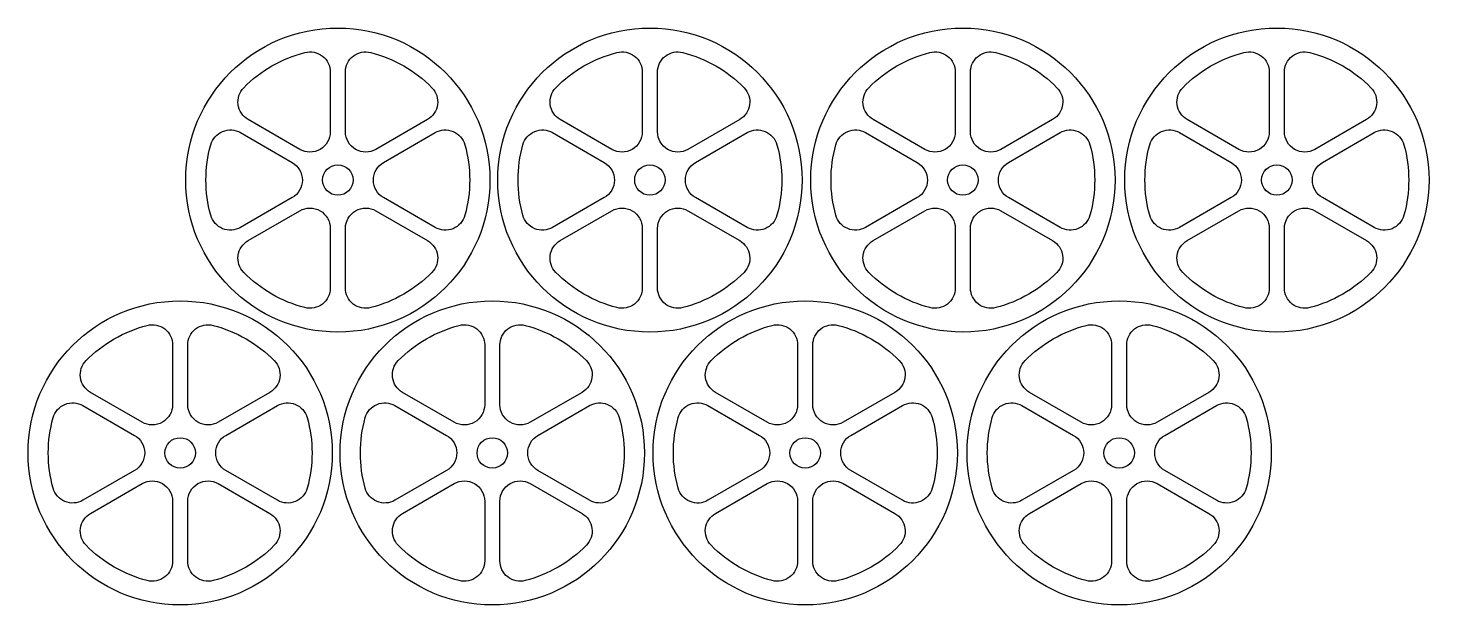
# Model space of a CAD drawing. Header units: millimetres. Extents: x 8 to 284, y 5 to 119.
import ezdxf

# ---------------------------------------------------------------- set-up
doc = ezdxf.new("R2010")
doc.units = ezdxf.units.MM

msp = doc.modelspace()

# ---------------------------------------------------------------- linework, layer by layer
at = {"color": 1}
for points in [[(50.46, 106.79, -0.136294), (62.52, 113.74, -0.490314), (67.52, 109.87), (67.52, 98.1, -0.267949), (65.52, 94.63, -0.267949), (61.52, 94.63), (51.32, 100.52, -0.490314)], [(87.57, 106.79, -0.490314), (86.71, 100.52), (76.52, 94.63, -0.267949), (72.52, 94.63, -0.267949), (70.52, 98.1), (70.52, 109.87, -0.490314), (75.52, 113.74, -0.136294)], [(112, 106.79, -0.136294), (124.05, 113.74, -0.490314), (129.05, 109.87), (129.05, 98.1, -0.267949), (127.05, 94.63, -0.267949), (123.05, 94.63), (112.86, 100.52, -0.490314)], [(149.11, 106.79, -0.490314), (148.25, 100.52), (138.05, 94.63, -0.267949), (134.05, 94.63, -0.267949), (132.05, 98.1), (132.05, 109.87, -0.490314), (137.05, 113.74, -0.136294)], [(173.71, 106.79, -0.136294), (185.76, 113.74, -0.490314), (190.76, 109.87), (190.76, 98.1, -0.267949), (188.76, 94.63, -0.267949), (184.76, 94.63), (174.56, 100.52, -0.490314)], [(210.81, 106.79, -0.490314), (209.96, 100.52), (199.76, 94.63, -0.267949), (195.76, 94.63, -0.267949), (193.76, 98.1), (193.76, 109.87, -0.490314), (198.76, 113.74, -0.136294)], [(235.61, 106.79, -0.136294), (247.67, 113.74, -0.490314), (252.67, 109.87), (252.67, 98.1, -0.267949), (250.67, 94.63, -0.267949), (246.67, 94.63), (236.47, 100.52, -0.490314)], [(272.72, 106.79, -0.490314), (271.86, 100.52), (261.67, 94.63, -0.267949), (257.67, 94.63, -0.267949), (255.67, 98.1), (255.67, 109.87, -0.490314), (260.67, 113.74, -0.136294)], [(43.96, 81.61, -0.136294), (43.96, 95.53, -0.490314), (49.82, 97.92), (60.02, 92.03, -0.267949), (62.02, 88.57, -0.267949), (60.02, 85.11), (49.82, 79.22, -0.490314)], [(94.07, 95.53, -0.136294), (94.07, 81.61, -0.490314), (88.21, 79.22), (78.02, 85.11, -0.267949), (76.02, 88.57, -0.267949), (78.02, 92.03), (88.21, 97.92, -0.490314)], [(105.5, 81.61, -0.136294), (105.5, 95.53, -0.490314), (111.36, 97.92), (121.55, 92.03, -0.267949), (123.55, 88.57, -0.267949), (121.55, 85.11), (111.36, 79.22, -0.490314)], [(155.61, 95.53, -0.136294), (155.61, 81.61, -0.490314), (149.75, 79.22), (139.55, 85.11, -0.267949), (137.55, 88.57, -0.267949), (139.55, 92.03), (149.75, 97.92, -0.490314)], [(167.21, 81.61, -0.136294), (167.21, 95.53, -0.490314), (173.06, 97.92), (183.26, 92.03, -0.267949), (185.26, 88.57, -0.267949), (183.26, 85.11), (173.06, 79.22, -0.490314)], [(217.31, 95.53, -0.136294), (217.31, 81.61, -0.490314), (211.46, 79.22), (201.26, 85.11, -0.267949), (199.26, 88.57, -0.267949), (201.26, 92.03), (211.46, 97.92, -0.490314)], [(229.11, 81.61, -0.136294), (229.11, 95.53, -0.490314), (234.97, 97.92), (245.17, 92.03, -0.267949), (247.17, 88.57, -0.267949), (245.17, 85.11), (234.97, 79.22, -0.490314)], [(279.22, 95.53, -0.136294), (279.22, 81.61, -0.490314), (273.36, 79.22), (263.17, 85.11, -0.267949), (261.17, 88.57, -0.267949), (263.17, 92.03), (273.36, 97.92, -0.490314)], [(50.46, 70.35, -0.490314), (51.32, 76.62), (61.52, 82.51, -0.267949), (65.52, 82.51, -0.267949), (67.52, 79.04), (67.52, 67.27, -0.490314), (62.52, 63.4, -0.136294)], [(87.57, 70.35, -0.136294), (75.52, 63.4, -0.490314), (70.52, 67.27), (70.52, 79.04, -0.267949), (72.52, 82.51, -0.267949), (76.52, 82.51), (86.71, 76.62, -0.490314)], [(112, 70.35, -0.490314), (112.86, 76.62), (123.05, 82.51, -0.267949), (127.05, 82.51, -0.267949), (129.05, 79.04), (129.05, 67.27, -0.490314), (124.05, 63.4, -0.136294)], [(149.11, 70.35, -0.136294), (137.05, 63.4, -0.490314), (132.05, 67.27), (132.05, 79.04, -0.267949), (134.05, 82.51, -0.267949), (138.05, 82.51), (148.25, 76.62, -0.490314)], [(173.71, 70.35, -0.490314), (174.56, 76.62), (184.76, 82.51, -0.267949), (188.76, 82.51, -0.267949), (190.76, 79.04), (190.76, 67.27, -0.490314), (185.76, 63.4, -0.136294)], [(210.81, 70.35, -0.136294), (198.76, 63.4, -0.490314), (193.76, 67.27), (193.76, 79.04, -0.267949), (195.76, 82.51, -0.267949), (199.76, 82.51), (209.96, 76.62, -0.490314)], [(235.61, 70.35, -0.490314), (236.47, 76.62), (246.67, 82.51, -0.267949), (250.67, 82.51, -0.267949), (252.67, 79.04), (252.67, 67.27, -0.490314), (247.67, 63.4, -0.136294)], [(272.72, 70.35, -0.136294), (260.67, 63.4, -0.490314), (255.67, 67.27), (255.67, 79.04, -0.267949), (257.67, 82.51, -0.267949), (261.67, 82.51), (271.86, 76.62, -0.490314)], [(19.38, 52.94, -0.136294), (31.43, 59.9, -0.490314), (36.43, 56.03), (36.43, 44.25, -0.267949), (34.43, 40.79, -0.267949), (30.43, 40.79), (20.23, 46.68, -0.490314)], [(56.48, 52.94, -0.490314), (55.63, 46.68), (45.43, 40.79, -0.267949), (41.43, 40.79, -0.267949), (39.43, 44.25), (39.43, 56.03, -0.490314), (44.43, 59.9, -0.136294)], [(80.92, 52.94, -0.136294), (92.97, 59.9, -0.490314), (97.97, 56.03), (97.97, 44.25, -0.267949), (95.97, 40.79, -0.267949), (91.97, 40.79), (81.77, 46.68, -0.490314)], [(118.02, 52.94, -0.490314), (117.17, 46.68), (106.97, 40.79, -0.267949), (102.97, 40.79, -0.267949), (100.97, 44.25), (100.97, 56.03, -0.490314), (105.97, 59.9, -0.136294)], [(142.62, 52.94, -0.136294), (154.67, 59.9, -0.490314), (159.67, 56.03), (159.67, 44.25, -0.267949), (157.67, 40.79, -0.267949), (153.67, 40.79), (143.48, 46.68, -0.490314)], [(179.73, 52.94, -0.490314), (178.87, 46.68), (168.67, 40.79, -0.267949), (164.67, 40.79, -0.267949), (162.67, 44.25), (162.67, 56.03, -0.490314), (167.67, 59.9, -0.136294)], [(204.53, 52.94, -0.136294), (216.58, 59.9, -0.490314), (221.58, 56.03), (221.58, 44.25, -0.267949), (219.58, 40.79, -0.267949), (215.58, 40.79), (205.38, 46.68, -0.490314)], [(241.63, 52.94, -0.490314), (240.78, 46.68), (230.58, 40.79, -0.267949), (226.58, 40.79, -0.267949), (224.58, 44.25), (224.58, 56.03, -0.490314), (229.58, 59.9, -0.136294)], [(12.88, 27.77, -0.136294), (12.88, 41.69, -0.490314), (18.73, 44.08), (28.93, 38.19, -0.267949), (30.93, 34.73, -0.267949), (28.93, 31.26), (18.73, 25.38, -0.490314)], [(62.98, 41.69, -0.136294), (62.98, 27.77, -0.490314), (57.13, 25.38), (46.93, 31.26, -0.267949), (44.93, 34.73, -0.267949), (46.93, 38.19), (57.13, 44.08, -0.490314)], [(74.42, 27.77, -0.136294), (74.42, 41.69, -0.490314), (80.27, 44.08), (90.47, 38.19, -0.267949), (92.47, 34.73, -0.267949), (90.47, 31.26), (80.27, 25.38, -0.490314)], [(124.52, 41.69, -0.136294), (124.52, 27.77, -0.490314), (118.67, 25.38), (108.47, 31.26, -0.267949), (106.47, 34.73, -0.267949), (108.47, 38.19), (118.67, 44.08, -0.490314)], [(136.12, 27.77, -0.136294), (136.12, 41.69, -0.490314), (141.98, 44.08), (152.17, 38.19, -0.267949), (154.17, 34.73, -0.267949), (152.17, 31.26), (141.98, 25.38, -0.490314)], [(186.23, 41.69, -0.136294), (186.23, 27.77, -0.490314), (180.37, 25.38), (170.17, 31.26, -0.267949), (168.17, 34.73, -0.267949), (170.17, 38.19), (180.37, 44.08, -0.490314)], [(198.03, 27.77, -0.136294), (198.03, 41.69, -0.490314), (203.88, 44.08), (214.08, 38.19, -0.267949), (216.08, 34.73, -0.267949), (214.08, 31.26), (203.88, 25.38, -0.490314)], [(248.13, 41.69, -0.136294), (248.13, 27.77, -0.490314), (242.28, 25.38), (232.08, 31.26, -0.267949), (230.08, 34.73, -0.267949), (232.08, 38.19), (242.28, 44.08, -0.490314)], [(19.38, 16.51, -0.490314), (20.23, 22.78), (30.43, 28.67, -0.267949), (34.43, 28.67, -0.267949), (36.43, 25.2), (36.43, 13.43, -0.490314), (31.43, 9.55, -0.136294)], [(56.48, 16.51, -0.136294), (44.43, 9.55, -0.490314), (39.43, 13.43), (39.43, 25.2, -0.267949), (41.43, 28.67, -0.267949), (45.43, 28.67), (55.63, 22.78, -0.490314)], [(80.92, 16.51, -0.490314), (81.77, 22.78), (91.97, 28.67, -0.267949), (95.97, 28.67, -0.267949), (97.97, 25.2), (97.97, 13.43, -0.490314), (92.97, 9.55, -0.136294)], [(118.02, 16.51, -0.136294), (105.97, 9.55, -0.490314), (100.97, 13.43), (100.97, 25.2, -0.267949), (102.97, 28.67, -0.267949), (106.97, 28.67), (117.17, 22.78, -0.490314)], [(142.62, 16.51, -0.490314), (143.48, 22.78), (153.67, 28.67, -0.267949), (157.67, 28.67, -0.267949), (159.67, 25.2), (159.67, 13.43, -0.490314), (154.67, 9.55, -0.136294)], [(179.73, 16.51, -0.136294), (167.67, 9.55, -0.490314), (162.67, 13.43), (162.67, 25.2, -0.267949), (164.67, 28.67, -0.267949), (168.67, 28.67), (178.87, 22.78, -0.490314)], [(204.53, 16.51, -0.490314), (205.38, 22.78), (215.58, 28.67, -0.267949), (219.58, 28.67, -0.267949), (221.58, 25.2), (221.58, 13.43, -0.490314), (216.58, 9.55, -0.136294)], [(241.63, 16.51, -0.136294), (229.58, 9.55, -0.490314), (224.58, 13.43), (224.58, 25.2, -0.267949), (226.58, 28.67, -0.267949), (230.58, 28.67), (240.78, 22.78, -0.490314)]]:
    msp.add_lwpolyline(points, format="xyb", close=True, dxfattribs=at)
for centre, radius in [((69.02, 88.57), 30), ((130.55, 88.57), 30), ((192.26, 88.57), 30), ((254.17, 88.57), 30), ((69.02, 88.57), 3), ((130.55, 88.57), 3), ((192.26, 88.57), 3), ((254.17, 88.57), 3), ((37.93, 34.73), 30), ((99.47, 34.73), 30), ((161.17, 34.73), 30), ((223.08, 34.73), 30), ((37.93, 34.73), 3), ((99.47, 34.73), 3), ((161.17, 34.73), 3), ((223.08, 34.73), 3)]:
    msp.add_circle(centre, radius, dxfattribs=at)

doc.saveas('drawing.dxf')
